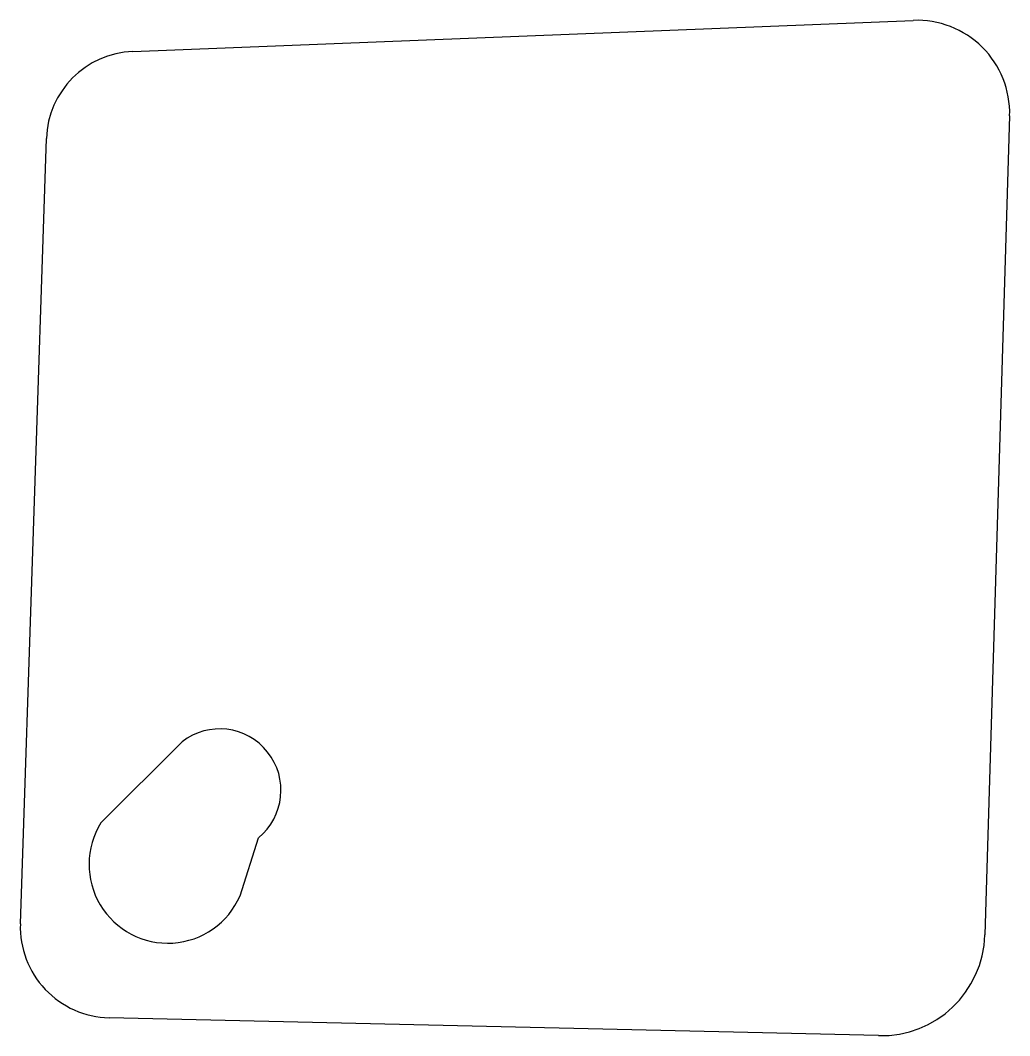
# Model space of a CAD drawing. Header units: millimetres. Extents: x 120.7 to 176.3, y 76.4 to 133.6.
import ezdxf

# ---------------------------------------------------------------- set-up
doc = ezdxf.new("R2010")
doc.units = ezdxf.units.MM
doc.layers.add('View', color=7, linetype='CONTINUOUS')

msp = doc.modelspace()

# ---------------------------------------------------------------- linework, layer by layer
at = {"layer": 'View'}
for p, q in [((126.994, 131.821), (170.915, 133.568)), ((176.341, 128.193), (174.947, 82.098)), ((120.659, 82.724), (122.125, 126.92)), ((129.761, 92.97), (125.196, 88.4094)), ((133.023, 84.2944), (134.057, 87.5674)), ((168.967, 76.4297), (125.659, 77.4342))]:
    msp.add_line(p, q, dxfattribs=at)
for centre, radius, start, end in [((171.122, 128.351), 5.221, -1.73254, 92.2777), ((127.195, 126.752), 5.0727, 92.2777, 178.1), ((131.876, 90.2428), 3.4515, -50.8172, 127.8), ((128.96, 86.0674), 4.4332, 148.109, -23.5739), ((125.778, 82.5542), 5.1214, 178.1, -91.3287), ((169.103, 82.2747), 5.8466, -91.3287, -1.73254)]:
    msp.add_arc(centre, radius, start, end, dxfattribs=at)

doc.saveas('drawing.dxf')
